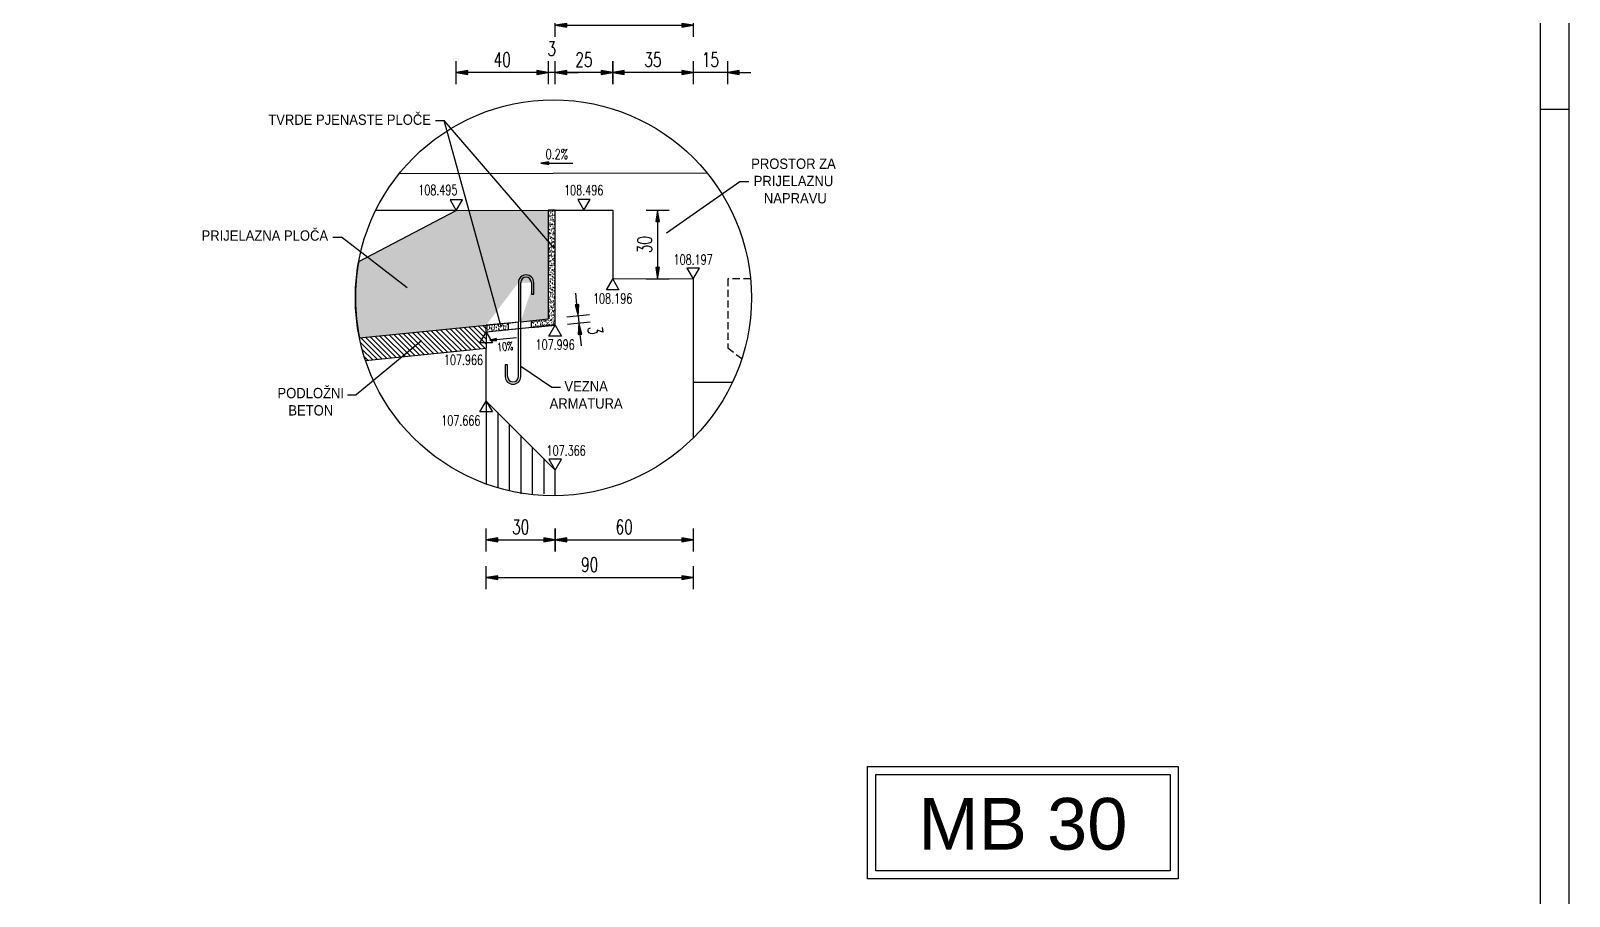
# Model space of a CAD drawing. Extents: x 4294 to 9958, y 64482 to 68154.
# Drawn here: x 8620 to 9958, y 65282 to 66035 of the extents above; entities that cross this region are included whole.
import ezdxf
from ezdxf.enums import TextEntityAlignment as Align

# ---------------------------------------------------------------- set-up
doc = ezdxf.new("R2010")
doc.units = 0
doc.header["$LTSCALE"] = 50
doc.header["$PDMODE"] = 34
doc.header["$PDSIZE"] = 5
doc.linetypes.add('HIDDEN2', pattern=[0.1875, 0.125, -0.0625])
doc.layers.get('DEFPOINTS').update_dxf_attribs({"linetype": 'CONTINUOUS'})
for name, color, linetype in [('BETON', 7, 'CONTINUOUS'), ('BETON tan', 40, 'CONTINUOUS'), ('BETON TANKO', 40, 'CONTINUOUS'), ('FILE', 8, 'CONTINUOUS'), ('KOTE', 4, 'CONTINUOUS'), ('NEVIDLJIVO', 9, 'HIDDEN2'), ('NIVELETA', 4, 'CONTINUOUS'), ('POM', 9, 'CONTINUOUS'), ('TANKO', 8, 'CONTINUOUS'), ('TEKST', 7, 'CONTINUOUS')]:
    doc.layers.add(name, color=color, linetype=linetype)
doc.styles.add('KOTE', font='romans.shx', dxfattribs={"width": 0.7})
doc.styles.add('NASLOV', font='ARIAL.TTF')
doc.styles.get("Standard").update_dxf_attribs({"font": 'romans.shx', "width": 0.9})
doc.dimstyles.new('M50', dxfattribs={"dimscale": 100, "dimtxt": 0.125, "dimasz": 0.1, "dimexe": 0.4, "dimexo": 2, "dimgap": 0.05, "dimtad": 1, "dimdec": 1, "dimrnd": 0.01, "dimdsep": 46, "dimtxsty": 'KOTE', "dimblk1": 'S', "dimblk2": 'S', "dimsah": 1, "dimcen": 0.4, "dimdle": 0.4, "dimse1": 1, "dimse2": 1, "dimclrd": 8, "dimclre": 251, "dimclrt": 4, "dimadec": 0, "dimazin": 0, "dimtfac": 1, "dimtdec": 1, "dimtmove": 2, "dimatfit": 3, "dimldrblk": 'S', "dimfxl": 0, "dimtvp": 1, "dimtolj": 1, "dimtzin": 4, "dimarcsym": 0})
pattern_1 = [(37.50000000000001, (-1749.329521273117, -2018.587028336326), (-0.09600187775904274, 2.936479423976054), [0, -2.31648, 0, -2.5908, 0, -2.4765]), (7.499999999999999, (-1749.329521273117, -2018.587028336326), (2.697139698828016, 4.300950603410126), [0, -1.24968, 0, -2.08788, 0, -0.8001]), (327.5, (-1751.204041273115, -2018.587028336326), (4.745954221448748, 0.008623108071274145), [0, -0.7619999999999987, 0, -2.743199999999995, 0, -3.581399999999995]), (317.5, (-1751.204041273115, -2018.587028336326), (4.581338714833783, 1.337575939543297), [0, -0.3809999999999999, 0, -1.79832, 0, -2.0574])]

# ---------------------------------------------------------------- blocks, each defined once
blk = doc.blocks.new('STR')
at = {"layer": 'KOTE', "color": 9}
blk.add_lwpolyline([(-1, 0.1666666666666679), (-1, -0.1666666666666679), (0, 0)], close=True, dxfattribs=at)
at = {"layer": 'KOTE', "color": 9, "linetype": 'ByBlock'}
blk.add_solid([(-1, 0.1666666666666679), (-1, -0.1666666666666679), (0, 0)], dxfattribs=at)
blk = doc.blocks.new('S')
at = {"layer": 'KOTE', "color": 9}
blk.add_line((0, 0.9999999999999956), (0, -0.9999999999999964), dxfattribs=at)
blk.add_lwpolyline([(-1, 0.1666666666666679), (-1, -0.1666666666666679), (0, 0)], close=True, dxfattribs=at)
at = {"layer": 'KOTE', "color": 9, "linetype": 'ByBlock'}
blk.add_solid([(-1, 0.1666666666666679), (-1, -0.1666666666666679), (0, 0)], dxfattribs=at)
blk = doc.blocks.new('*D567')
at = {"layer": 'DEFPOINTS', "color": 0}
for p in [(9069.809610654753, 65784.07312075459), (9096.376980172801, 65780.69993233374), (9070.406632968876, 65778.10289761335)]:
    blk.add_point(p, dxfattribs=at)
at = {"layer": 'POM', "color": 8, "lineweight": -2}
for p, q in [((9094.78492066847, 65796.62052737708), (9093.78988347826, 65806.57089927918)), ((9095.779957858678, 65786.67015547497), (9096.376980172801, 65780.69993233374)), ((9097.37201736301, 65770.74956043164), (9098.367054553219, 65760.79918852953))]:
    blk.add_line(p, q, dxfattribs=at)
at = {"layer": 'POM', "color": 8, "lineweight": -2, "xscale": 10, "yscale": 10, "zscale": 10}
for p, rotation in [((9095.779957858678, 65786.67015547497), 275.7105931374927), ((9096.376980172801, 65780.69993233374), 95.71059313749272)]:
    blk.add_blockref('S', p, dxfattribs=dict(at, rotation=rotation))
at = {"layer": 'POM', "color": 4, "insert": (9110.7073979245, 65774.17462778314), "char_height": 12.5, "attachment_point": 5, "rotation": 275.7105931374927, "style": 'KOTE'}
blk.add_mtext('\\A1;{\\fRomanS|b0|i0|c238|p2;3}', dxfattribs=at)
blk = doc.blocks.new('*D568')
at = {"layer": 'DEFPOINTS', "color": 0}
for p in [(9015.80963065469, 65640.52144713428), (9075.80963065469, 65630.29358983035), (9075.80963065469, 65591.89314309406)]:
    blk.add_point(p, dxfattribs=at)
at = {"layer": 'POM', "color": 8, "lineweight": -2}
blk.add_line((9025.80963065469, 65591.89314309406), (9065.80963065469, 65591.89314309406), dxfattribs=at)
at = {"layer": 'POM', "color": 8, "lineweight": -2, "xscale": 10, "yscale": 10, "zscale": 10, "rotation": 180}
blk.add_blockref('S', (9015.80963065469, 65591.89314309406), dxfattribs=at)
at = {"layer": 'POM', "color": 8, "lineweight": -2, "xscale": 10, "yscale": 10, "zscale": 10}
blk.add_blockref('S', (9075.80963065469, 65591.89314309406), dxfattribs=at)
at = {"layer": 'POM', "color": 4, "insert": (9045.80963065469, 65603.20063323861), "char_height": 12.5, "attachment_point": 5, "style": 'KOTE'}
blk.add_mtext('\\A1;{\\fRomanS|b0|i0|c238|p2;30}', dxfattribs=at)
blk = doc.blocks.new('*D569')
at = {"layer": 'DEFPOINTS', "color": 0}
for p in [(9195.80963065469, 65680.47305891218), (9075.80963065469, 65630.29358983035), (9195.80963065469, 65591.89314309406)]:
    blk.add_point(p, dxfattribs=at)
at = {"layer": 'POM', "color": 8, "lineweight": -2}
blk.add_line((9085.80963065469, 65591.89314309406), (9185.80963065469, 65591.89314309406), dxfattribs=at)
at = {"layer": 'POM', "color": 8, "lineweight": -2, "xscale": 10, "yscale": 10, "zscale": 10, "rotation": 180}
blk.add_blockref('S', (9075.80963065469, 65591.89314309406), dxfattribs=at)
at = {"layer": 'POM', "color": 8, "lineweight": -2, "xscale": 10, "yscale": 10, "zscale": 10}
blk.add_blockref('S', (9195.80963065469, 65591.89314309406), dxfattribs=at)
at = {"layer": 'POM', "color": 4, "insert": (9135.80963065469, 65603.20063323861), "char_height": 12.5, "attachment_point": 5, "style": 'KOTE'}
blk.add_mtext('\\A1;{\\fRomanS|b0|i0|c238|p2;60}', dxfattribs=at)
blk = doc.blocks.new('*D570')
at = {"layer": 'DEFPOINTS', "color": 0}
for p in [(9195.80963065469, 65680.47305891218), (9015.80963065469, 65640.52144713428), (9195.80963065469, 65559.03559191198)]:
    blk.add_point(p, dxfattribs=at)
at = {"layer": 'POM', "color": 8, "lineweight": -2}
blk.add_line((9025.80963065469, 65559.03559191198), (9185.80963065469, 65559.03559191198), dxfattribs=at)
at = {"layer": 'POM', "color": 8, "lineweight": -2, "xscale": 10, "yscale": 10, "zscale": 10, "rotation": 180}
blk.add_blockref('S', (9015.80963065469, 65559.03559191198), dxfattribs=at)
at = {"layer": 'POM', "color": 8, "lineweight": -2, "xscale": 10, "yscale": 10, "zscale": 10}
blk.add_blockref('S', (9195.80963065469, 65559.03559191198), dxfattribs=at)
at = {"layer": 'POM', "color": 4, "insert": (9105.80963065469, 65570.34308205653), "char_height": 12.5, "attachment_point": 5, "style": 'KOTE'}
blk.add_mtext('\\A1;{\\fRomanS|b0|i0|c238|p2;90}', dxfattribs=at)
blk = doc.blocks.new('*D571')
at = {"layer": 'DEFPOINTS', "color": 0}
for p in [(9195.809610654753, 65998.44952467957), (9195.809610654753, 65818.88319538193), (9225.809610654753, 65818.94319538193)]:
    blk.add_point(p, dxfattribs=at)
at = {"layer": 'POM', "color": 8, "lineweight": -2}
for p, q in [((9185.809610654753, 65998.44952467957), (9175.809610654753, 65998.44952467957)), ((9225.809610654753, 65998.44952467957), (9195.809610654753, 65998.44952467957)), ((9235.809610654753, 65998.44952467957), (9245.809610654753, 65998.44952467957))]:
    blk.add_line(p, q, dxfattribs=at)
at = {"layer": 'POM', "color": 8, "lineweight": -2, "xscale": 10, "yscale": 10, "zscale": 10}
blk.add_blockref('S', (9195.809610654753, 65998.44952467957), dxfattribs=at)
at = {"layer": 'POM', "color": 8, "lineweight": -2, "xscale": 10, "yscale": 10, "zscale": 10, "rotation": 180}
blk.add_blockref('S', (9225.809610654753, 65998.44952467957), dxfattribs=at)
at = {"layer": 'POM', "color": 4, "insert": (9210.809610654753, 66009.75701482412), "char_height": 12.5, "attachment_point": 5, "style": 'KOTE'}
blk.add_mtext('\\A1;{\\fRomanS|b0|i0|c238|p2;15}', dxfattribs=at)
blk = doc.blocks.new('*D572')
at = {"layer": 'DEFPOINTS', "color": 0}
for p in [(9125.809630654687, 65998.44952467957), (9125.809630654687, 65878.74319542194), (9195.809610654753, 65818.88319538193)]:
    blk.add_point(p, dxfattribs=at)
at = {"layer": 'POM', "color": 8, "lineweight": -2}
blk.add_line((9185.809610654753, 65998.44952467957), (9135.809630654687, 65998.44952467957), dxfattribs=at)
at = {"layer": 'POM', "color": 8, "lineweight": -2, "xscale": 10, "yscale": 10, "zscale": 10, "rotation": 180}
blk.add_blockref('S', (9125.809630654687, 65998.44952467957), dxfattribs=at)
at = {"layer": 'POM', "color": 8, "lineweight": -2, "xscale": 10, "yscale": 10, "zscale": 10}
blk.add_blockref('S', (9195.809610654753, 65998.44952467957), dxfattribs=at)
at = {"layer": 'POM', "color": 4, "insert": (9160.80962065472, 66009.75701482412), "char_height": 12.5, "attachment_point": 5, "style": 'KOTE'}
blk.add_mtext('\\A1;{\\fRomanS|b0|i0|c238|p2;35}', dxfattribs=at)
blk = doc.blocks.new('*D573')
at = {"layer": 'DEFPOINTS', "color": 0}
for p in [(9075.809610654753, 65998.44952467957), (9075.809610654753, 65878.64319538194), (9125.809630654687, 65878.74319542194)]:
    blk.add_point(p, dxfattribs=at)
at = {"layer": 'POM', "color": 8, "lineweight": -2}
blk.add_line((9115.809630654687, 65998.44952467957), (9085.809610654753, 65998.44952467957), dxfattribs=at)
at = {"layer": 'POM', "color": 8, "lineweight": -2, "xscale": 10, "yscale": 10, "zscale": 10, "rotation": 180}
blk.add_blockref('S', (9075.809610654753, 65998.44952467957), dxfattribs=at)
at = {"layer": 'POM', "color": 8, "lineweight": -2, "xscale": 10, "yscale": 10, "zscale": 10}
blk.add_blockref('S', (9125.809630654687, 65998.44952467957), dxfattribs=at)
at = {"layer": 'POM', "color": 4, "insert": (9100.80962065472, 66009.75701482412), "char_height": 12.5, "attachment_point": 5, "style": 'KOTE'}
blk.add_mtext('\\A1;{\\fRomanS|b0|i0|c238|p2;25}', dxfattribs=at)
blk = doc.blocks.new('*D574')
at = {"layer": 'DEFPOINTS', "color": 0}
for p in [(9069.809610654753, 65998.44952467957), (9069.809610654753, 65878.63119538195), (9075.809610654753, 65878.64319538194)]:
    blk.add_point(p, dxfattribs=at)
at = {"layer": 'POM', "color": 8, "lineweight": -2}
for p, q in [((9059.809610654753, 65998.44952467957), (9049.809610654753, 65998.44952467957)), ((9075.809610654753, 65998.44952467957), (9069.809610654753, 65998.44952467957)), ((9085.809610654753, 65998.44952467957), (9095.809610654753, 65998.44952467957))]:
    blk.add_line(p, q, dxfattribs=at)
at = {"layer": 'POM', "color": 8, "lineweight": -2, "xscale": 10, "yscale": 10, "zscale": 10}
blk.add_blockref('S', (9069.809610654753, 65998.44952467957), dxfattribs=at)
at = {"layer": 'POM', "color": 8, "lineweight": -2, "xscale": 10, "yscale": 10, "zscale": 10, "rotation": 180}
blk.add_blockref('S', (9075.809610654753, 65998.44952467957), dxfattribs=at)
at = {"layer": 'POM', "color": 4, "insert": (9072.809610654753, 66019.12329871226), "char_height": 12.5, "attachment_point": 5, "style": 'KOTE'}
blk.add_mtext('\\A1;{\\fRomanS|b0|i0|c238|p2;3}', dxfattribs=at)
blk = doc.blocks.new('*D575')
at = {"layer": 'DEFPOINTS', "color": 0}
for p in [(8989.809610654753, 65998.44952467957), (8989.809610654753, 65878.47119538195), (9069.809610654753, 65878.63119538195)]:
    blk.add_point(p, dxfattribs=at)
at = {"layer": 'POM', "color": 8, "lineweight": -2}
blk.add_line((9059.809610654753, 65998.44952467957), (8999.809610654753, 65998.44952467957), dxfattribs=at)
at = {"layer": 'POM', "color": 8, "lineweight": -2, "xscale": 10, "yscale": 10, "zscale": 10, "rotation": 180}
blk.add_blockref('S', (8989.809610654753, 65998.44952467957), dxfattribs=at)
at = {"layer": 'POM', "color": 8, "lineweight": -2, "xscale": 10, "yscale": 10, "zscale": 10}
blk.add_blockref('S', (9069.809610654753, 65998.44952467957), dxfattribs=at)
at = {"layer": 'POM', "color": 4, "insert": (9029.809610654753, 66009.75701482412), "char_height": 12.5, "attachment_point": 5, "style": 'KOTE'}
blk.add_mtext('\\A1;{\\fRomanS|b0|i0|c238|p2;40}', dxfattribs=at)
blk = doc.blocks.new('*D576')
at = {"layer": 'DEFPOINTS', "color": 0}
for p in [(9195.809610654753, 66039.5679953844), (9075.809610654753, 65878.64319538194), (9195.809610654753, 65818.88319538193)]:
    blk.add_point(p, dxfattribs=at)
at = {"layer": 'POM', "color": 8, "lineweight": -2}
blk.add_line((9085.809610654753, 66039.5679953844), (9185.809610654753, 66039.5679953844), dxfattribs=at)
at = {"layer": 'POM', "color": 8, "lineweight": -2, "xscale": 10, "yscale": 10, "zscale": 10, "rotation": 180}
blk.add_blockref('S', (9075.809610654753, 66039.5679953844), dxfattribs=at)
at = {"layer": 'POM', "color": 8, "lineweight": -2, "xscale": 10, "yscale": 10, "zscale": 10}
blk.add_blockref('S', (9195.809610654753, 66039.5679953844), dxfattribs=at)
at = {"layer": 'POM', "color": 4, "insert": (9135.809610654753, 66050.87548552894), "char_height": 12.5, "attachment_point": 5, "style": 'KOTE'}
blk.add_mtext('\\A1;{\\fRomanS|b0|i0|c238|p2;60}', dxfattribs=at)
blk = doc.blocks.new('*D577')
at = {"layer": 'DEFPOINTS', "color": 0}
for p in [(9125.809630654687, 65878.74319542194), (9125.809630654687, 65818.74319542194), (9164.891292736374, 65818.74319542194)]:
    blk.add_point(p, dxfattribs=at)
at = {"layer": 'POM', "color": 8, "lineweight": -2}
blk.add_line((9164.891292736374, 65868.74319542194), (9164.891292736374, 65828.74319542194), dxfattribs=at)
at = {"layer": 'POM', "color": 8, "lineweight": -2, "xscale": 10, "yscale": 10, "zscale": 10}
for p, rotation in [((9164.891292736374, 65878.74319542194), 90), ((9164.891292736374, 65818.74319542194), 270)]:
    blk.add_blockref('S', p, dxfattribs=dict(at, rotation=rotation))
at = {"layer": 'POM', "color": 4, "insert": (9153.583802591816, 65848.74319542194), "char_height": 12.5, "attachment_point": 5, "rotation": 90, "style": 'KOTE'}
blk.add_mtext('\\A1;{\\fRomanS|b0|i0|c238|p2;30}', dxfattribs=at)
blk = doc.blocks.new('GKOT')
at = {"layer": 'TANKO'}
blk.add_lwpolyline([(0, 0), (0.1546695166034624, 0.2678954611328663), (-0.1546695166034624, 0.2678954611328663)], close=True, dxfattribs=at)
at = {"layer": 'KOTE', "style": 'KOTE', "width": 0.7}
blk.add_attdef('KOTA', text='', height=0.25, dxfattribs=at).set_placement((0, 0.4819100078748306), align=Align.MIDDLE)

msp = doc.modelspace()

# ---------------------------------------------------------------- hatches: boundary and pattern name
at = {"layer": 'BETON tan'}
h = msp.add_hatch(dxfattribs=at)
h.set_pattern_fill('DOTS', color=256, style=0)
h.set_pattern_definition([(0, (0, 0), (0.79375, 1.5875), [0, -1.5875])])
edge = h.paths.add_edge_path()
edge.add_line((8904.994119768315, 65834.02950073211), (8989.809630654687, 65878.47119542194))
edge.add_line((8989.809630654687, 65878.47119542194), (9069.809630654687, 65878.63119542194))
edge.add_arc((9074.292369817185, 65802.49670431699), 172.2097985579416, 169.4492214996788, 191.672214495894)
edge.add_line((8905.643691333473, 65767.65652686244), (9015.809630654687, 65778.67312079458))
edge.add_line((9034.80961065475, 65780.57312075459), (9043.809610654753, 65781.4731207546))
edge.add_line((9015.809630654687, 65778.67312079458), (9043.809610654753, 65781.47311879459))
edge.add_line((9043.809610654753, 65815.73667215132), (9043.809610654753, 65781.4731207546))
edge.add_line((9045.809610654753, 65781.6731207546), (9045.809610654753, 65815.73667215132))
edge.add_arc((9050.481557458435, 65815.73667215132), 6.671946803682658, 7.016477563892661e-15, 180)
edge.add_arc((9050.481557458435, 65815.73667215132), 4.671946803682658, 7.016477563892661e-15, 180)
edge.add_line((9055.153504262118, 65815.73667215132), (9055.153504262118, 65805.5933290108))
edge.add_line((9055.153504262118, 65805.5933290108), (9057.153504262118, 65805.5933290108))
edge.add_line((9057.153504262118, 65805.5933290108), (9057.153504262118, 65815.73667215132))
edge.add_line((9045.809610654753, 65781.6731207546), (9069.809630654687, 65784.07312079458))
edge.add_line((9069.809630654687, 65878.63119542194), (9069.809630654687, 65784.07312079458))
h = msp.add_hatch(dxfattribs=at)
h.set_pattern_fill('AR-SAND', color=256, scale=0.06, style=0)
h.set_pattern_definition(pattern_1)
h.paths.add_polyline_path([(9075.809610654753, 65878.64319538194), (9069.809610654753, 65878.63119538195), (9069.809610654753, 65784.07312075459), (9054.80961065475, 65782.57312075459), (9054.80961065475, 65776.54319538194), (9075.809610654753, 65778.64319538194)])
h = msp.add_hatch(dxfattribs=at)
h.set_pattern_fill('AR-SAND', color=256, scale=0.06, style=0)
h.set_pattern_definition(pattern_1)
h.paths.add_polyline_path([(9034.80961065475, 65774.54319538194), (9015.809610654753, 65772.64319538194), (9015.809610654753, 65778.6731207546), (9034.80961065475, 65780.57312075459)])
at = {"layer": 'POM'}
h = msp.add_hatch(dxfattribs=at)
h.set_pattern_fill('ANSI31', color=256, angle=90, style=0)
h.set_pattern_definition([(135, (-1749.329521273117, -2018.587028336326), (-2.245064030267288, -2.245064030267288), [])])
edge = h.paths.add_edge_path()
edge.add_arc((9074.292349816056, 65802.49670427674), 172.2097985567197, 191.6722144960687, 198.4196076738531)
edge.add_line((8910.905214826082, 65748.08292992947), (9015.809610654753, 65758.57336951233))
edge.add_line((9015.809610654753, 65758.57336951233), (9015.809610654753, 65772.64319538194))
edge.add_line((9015.809610654753, 65772.64319538194), (9015.809610654753, 65778.6731207546))
edge.add_line((9015.809610654753, 65778.6731207546), (8905.643671333535, 65767.65652682247))

# ---------------------------------------------------------------- linework, layer by layer
at = {"layer": 'BETON'}
for p, q in [((9075.809630654687, 65878.64319542193), (9125.809630654687, 65878.74319542194)), ((9075.809630654687, 65778.64319542193), (9075.809630654687, 65878.64319542193)), ((9125.809630654687, 65878.74319542194), (9125.809630654687, 65818.74319542194)), ((9195.809630654687, 65818.88319542192), (9125.809630654687, 65818.74319542194)), ((9195.809630654687, 65818.88319542192), (9195.809630654687, 65680.47305891218)), ((9034.80961065475, 65774.54319538194), (9015.809610654753, 65772.64319538194)), ((9075.809630654687, 65778.64319542193), (9015.809630654687, 65772.64319542193)), ((9015.809630654687, 65772.64319542193), (9015.809630654687, 65758.57336955232)), ((9043.809610654753, 65775.44319538194), (9034.80961065475, 65774.54319538194)), ((9054.80961065475, 65776.54319538194), (9075.809610654753, 65778.64319538194)), ((9015.809630654687, 65712.64319542193), (9015.809630654687, 65758.57336955232)), ((9075.809630654687, 65652.64319542193), (9015.809630654687, 65712.64319542193)), ((9075.80963065469, 65630.29358983037), (9075.809630654687, 65652.64319542193))]:
    msp.add_line(p, q, dxfattribs=at)
for points in [[(4294.493515867072, 64481.60529081929), (9957.598553478885, 64481.60529081929), (9957.598553478885, 68153.8261089072), (4294.493515867072, 68153.8261089072)], [(4419.493515867072, 64506.60529081929), (9932.598553478885, 64506.60529081929), (9932.598553478885, 68128.8261089072), (4419.493515867072, 68128.8261089072)], [(9347.519693140035, 65394.70782804364), (9617.677413817735, 65394.70782804364), (9617.677413817735, 65297.101116564), (9347.519693140035, 65297.101116564)], [(9354.519693140006, 65387.70782804364), (9610.677413817764, 65387.70782804364), (9610.677413817764, 65304.10111656399), (9354.519693140006, 65304.10111656399)]]:
    msp.add_lwpolyline(points, close=True, dxfattribs=at)
at = {"layer": 'BETON tan'}
for p, q in [((8904.994119768315, 65834.02950073211), (8989.809630654687, 65878.47119542194)), ((9075.809610654753, 65878.64319538194), (9069.809610654753, 65878.63119538195)), ((9034.80961065475, 65780.57312075459), (9015.809610654753, 65778.6731207546)), ((9034.80961065475, 65780.57312075459), (9034.80961065475, 65774.54319538194)), ((9054.80961065475, 65782.57312075459), (9069.809610654753, 65784.07312075459)), ((9054.80961065475, 65782.57312075459), (9054.80961065475, 65776.54319538194))]:
    msp.add_line(p, q, dxfattribs=at)
msp.add_circle((9074.292369817122, 65802.49670431699), 172.2097985578789, dxfattribs=at)
msp.add_arc((9074.292369817185, 65802.49670431699), 172.2097985579416, 169.4492214996788, 191.672214495894, dxfattribs=at)
at = {"layer": 'BETON TANKO'}
for p, q in [((8989.809630654687, 65878.47119542194), (8919.67870809244, 65878.3309335768)), ((8989.809630654687, 65878.47119542194), (9069.809630654687, 65878.63119542194)), ((9069.809630654687, 65878.63119542194), (9069.809630654687, 65784.07312079458)), ((9015.809630654687, 65778.67312079458), (9043.809610654753, 65781.47311879459)), ((9034.80961065475, 65780.57312075459), (9043.809610654753, 65781.4731207546)), ((9045.809610654753, 65781.6731207546), (9069.809630654687, 65784.07312079458)), ((8905.643691333473, 65767.65652686244), (9015.809630654687, 65778.67312079458)), ((9195.809630654687, 65729.22320082478), (9230.135908038388, 65729.22320082478)), ((9015.809630654687, 65712.64319542193), (9015.809630654687, 65640.52144713429))]:
    msp.add_line(p, q, dxfattribs=at)
at = {"layer": 'FILE'}
msp.add_line((9932.598553478885, 65966.6052908193), (9957.598553478885, 65966.6052908193), dxfattribs=at)
at = {"layer": 'NEVIDLJIVO'}
for p, q in [((9245.711204316642, 65818.98299856923), (9225.809750654327, 65818.94319566191)), ((9225.809750654327, 65818.94319566191), (9225.809750654327, 65758.94319566191)), ((9225.809750654327, 65758.94319566191), (9238.194549243559, 65749.6545781428))]:
    msp.add_line(p, q, dxfattribs=at)
at = {"layer": 'NIVELETA'}
msp.add_line((8940.258362691522, 65910.62209288601), (9207.892804850675, 65911.15736177031), dxfattribs=at)
at = {"layer": 'POM'}
for p, q in [((8971.812633836216, 65956.62245337473), (8979.391094053663, 65956.62245337473)), ((9028.829650416992, 65777.38802554508), (8979.391094053663, 65956.62245337473)), ((9074.88847340857, 65845.80603890633), (8979.391094053663, 65956.62245337473)), ((9172.662178501016, 65858.99660811407), (9236.504007373072, 65903.7122775251)), ((9236.504007373072, 65903.7122775251), (9244.082467590519, 65903.7122775251)), ((8882.429820151014, 65855.33761294668), (8890.00828036846, 65855.33761294668)), ((8947.232820169032, 65811.30370249841), (8890.00828036846, 65855.33761294668)), ((9043.809610654753, 65815.73667215132), (9043.809610654753, 65781.4731207546)), ((9045.809610654753, 65781.6731207546), (9045.809610654753, 65815.73667215132)), ((9055.153504262118, 65815.73667215132), (9055.153504262118, 65805.5933290108)), ((9057.153504262118, 65805.5933290108), (9057.153504262118, 65815.73667215132)), ((9055.153504262118, 65805.5933290108), (9057.153504262118, 65805.5933290108)), ((9043.809610654753, 65733.95079168216), (9043.809610654753, 65781.4731207546)), ((9045.809610654753, 65733.95079168216), (9045.809610654753, 65781.6731207546)), ((9015.809610654753, 65772.64319538194), (9015.809610654753, 65778.6731207546)), ((9015.809630654687, 65772.64319542193), (9015.809630654687, 65778.67312079458)), ((8959.690015244727, 65764.9970508798), (8902.812146391007, 65718.02828645107)), ((8910.905234826016, 65748.08292996947), (9015.809630654687, 65758.57336955232)), ((9034.465717047395, 65744.0941348227), (9032.465717047395, 65744.0941348227)), ((9032.465717047395, 65744.0941348227), (9032.465717047387, 65733.95079168219)), ((9034.465717047387, 65733.95079168219), (9034.465717047395, 65744.0941348227)), ((9045.809610654753, 65743.05310733525), (9072.901662845601, 65724.77349363903)), ((8895.23368617356, 65718.02828645107), (8902.812146391007, 65718.02828645107)), ((9072.901662845601, 65724.77349363903), (9080.480123063047, 65724.77349363903)), ((9025.809630654687, 65702.64319542196), (9025.809630654687, 65637.25252522842)), ((9035.809630654687, 65692.64319542196), (9035.809630654687, 65634.64172671459)), ((9045.809630654687, 65682.64319542193), (9045.809630654687, 65631.92624217586)), ((9055.809630654687, 65672.64319542196), (9055.809630654687, 65631.92624217586)), ((9065.809630654687, 65662.64319542196), (9065.809630654687, 65631.92624217586))]:
    msp.add_line(p, q, dxfattribs=at)
for centre, radius, start, end in [((9050.481557458435, 65815.73667215132), 6.671946803682658, 7.016477563892661e-15, 180), ((9050.481557458435, 65815.73667215132), 4.671946803682658, 7.016477563892661e-15, 180), ((9039.13766385107, 65733.95079168217), 6.671946803682658, 180, 7.016477563892661e-15), ((9039.13766385107, 65733.95079168217), 4.671946803682658, 180, 7.016477563892661e-15)]:
    msp.add_arc(centre, radius, start, end, dxfattribs=at)
at = {"layer": 'TANKO'}
for p, q in [((9063.201122153101, 65919.6179959049), (9091.201066153268, 65919.6739957929)), ((9018.999234981919, 65765.56276214505), (9042.084097794788, 65767.87124842634))]:
    msp.add_line(p, q, dxfattribs=at)

# ---------------------------------------------------------------- block references
at = {"layer": 'KOTE'}
for p, xscale, yscale, zscale, rotation in [((9063.201122153101, 65919.6179959049), 7.000000000000549, 7, 7, 180.1145914062182), ((9018.999234981919, 65765.56276214505), 5.800000000000288, 5.80000000000291, 5.8, 185.7105931374889)]:
    msp.add_blockref('STR', p, dxfattribs=dict(at, xscale=xscale, yscale=yscale, zscale=zscale, rotation=rotation))
at = {"layer": 'POM'}
ref = msp.add_blockref('GKOT', (8989.809630654687, 65878.47119542194), dxfattribs=dict(at, xscale=35, yscale=35, zscale=35))
ref.add_attrib('KOTA', '108.495', dxfattribs={"layer": 'KOTE', "height": 8.75, "style": 'KOTE', "width": 0.7}).set_placement((8973.818091736492, 65896.30902102678), align=Align.MIDDLE)
ref = msp.add_blockref('GKOT', (9100.809630654694, 65878.69319542193), dxfattribs=dict(at, xscale=35, yscale=35, zscale=35))
ref.add_attrib('KOTA', '108.496', dxfattribs={"layer": 'KOTE', "height": 8.75, "style": 'KOTE', "width": 0.7}).set_placement((9100.606224856572, 65896.17606435451), align=Align.MIDDLE)
at = {"layer": 'POM', "xscale": 35, "yscale": 35, "zscale": 35}
msp.add_blockref('GKOT', (9195.809630654687, 65818.88319542192), dxfattribs=at).add_auto_attribs({'KOTA': '108.197'})
at = {"layer": 'POM'}
ref = msp.add_blockref('GKOT', (9125.809630654687, 65818.74319542194), dxfattribs=dict(at, xscale=-35, yscale=35, zscale=35, rotation=180))
ref.add_attrib('KOTA', '108.196', dxfattribs={"layer": 'KOTE', "height": 8.75, "style": 'KOTE', "width": 0.7}).set_placement((9125.809630654687, 65801.87634514632), align=Align.MIDDLE)
ref = msp.add_blockref('GKOT', (9015.809630654687, 65772.64319958212), dxfattribs=dict(at, xscale=-35, yscale=35, zscale=35, rotation=180))
ref.add_attrib('KOTA', '107.966', dxfattribs={"layer": 'KOTE', "height": 8.75, "style": 'KOTE', "width": 0.7}).set_placement((8996.086177350333, 65748.47438720826), align=Align.MIDDLE)
ref = msp.add_blockref('GKOT', (9075.809630654687, 65778.64319542193), dxfattribs=dict(at, xscale=-35, yscale=35, zscale=35, rotation=180))
ref.add_attrib('KOTA', '107.996', dxfattribs={"layer": 'KOTE', "height": 8.75, "style": 'KOTE', "width": 0.7}).set_placement((9075.809630654687, 65761.77634514631), align=Align.MIDDLE)
ref = msp.add_blockref('GKOT', (9015.809630654687, 65712.64319542193), dxfattribs=dict(at, xscale=-35, yscale=35, zscale=35, rotation=180))
ref.add_attrib('KOTA', '107.666', dxfattribs={"layer": 'KOTE', "height": 8.75, "style": 'KOTE', "width": 0.7}).set_placement((8993.81290767976, 65695.74323689177), align=Align.MIDDLE)
ref = msp.add_blockref('GKOT', (9075.809630654687, 65652.64319542193), dxfattribs=dict(at, xscale=35, yscale=35, zscale=35))
ref.add_attrib('KOTA', '107.366', dxfattribs={"layer": 'KOTE', "height": 8.75, "style": 'KOTE', "width": 0.7}).set_placement((9085.33722495657, 65669.63918787199), align=Align.MIDDLE)

# ---------------------------------------------------------------- texts
at = {"layer": 'KOTE', "style": 'KOTE', "width": 0.7}
for s, height, rotation, p in [('0.2%', 8.75, 0.1145914061585529, (9077.185344184685, 65927.52098009894)), ('10%', 7.249999999999999, 5.710593137572256, (9032.289361643303, 65760.13543089214))]:
    msp.add_text(s, height=height, rotation=rotation, dxfattribs=at).set_placement(p, align=Align.MIDDLE)
at = {"layer": 'TEKST', "style": 'NASLOV'}
msp.add_text('MB 30', height=45, dxfattribs=at).set_placement((9482.598553478885, 65344.91693167889), align=Align.MIDDLE)
at = {"layer": 'TEKST', "char_height": 9, "attachment_point": 5}
for s, insert in [('{\\fArial|b0|i0|c238|p34;TVRDE PJENASTE PLOČE}', (8897.0614383912, 65957.40588483952)), ('{\\fArial|b0|i0|c238|p34;PROSTOR ZA\\PPRIJELAZNU\\P NAPRAVU}', (9283.048767024682, 65904.06715004361)), ('{\\fArial|b0|i0|c238|p34;PRIJELAZNA PLOČA}', (8823.343402596678, 65856.60284283622)), ('{\\fArial|b0|i0|c238|p34;PODLOŽNI\\PBETON}', (8863.281806223822, 65712.04019836982)), ('{\\fArial|b0|i0|c238|p34;VEZNA\\PARMATURA}', (9102.72918897356, 65718.00732094671))]:
    msp.add_mtext(s, dxfattribs=dict(at, insert=insert))

# ---------------------------------------------------------------- dimensions: what is measured, and where the dimension line sits
at = {"layer": 'POM'}
for base, p1, p2, text, picture, middle in [((9195.809610654753, 66039.5679953844), (9075.809610654753, 65878.64319538194), (9195.809610654753, 65818.88319538193), '{\\fRomanS|b0|i0|c238|p2;60}', '*D576', (9135.809610654753, 66050.87548552894)), ((8989.809610654753, 65998.44952467957), (9069.809610654753, 65878.63119538195), (8989.809610654753, 65878.47119538195), '{\\fRomanS|b0|i0|c238|p2;40}', '*D575', (9029.809610654753, 66009.75701482412)), ((9075.809610654753, 65998.44952467957), (9125.809630654687, 65878.74319542194), (9075.809610654753, 65878.64319538194), '{\\fRomanS|b0|i0|c238|p2;25}', '*D573', (9100.80962065472, 66009.75701482412)), ((9125.809630654687, 65998.44952467957), (9195.809610654753, 65818.88319538193), (9125.809630654687, 65878.74319542194), '{\\fRomanS|b0|i0|c238|p2;35}', '*D572', (9160.80962065472, 66009.75701482412)), ((9195.809610654753, 65998.44952467957), (9225.809610654753, 65818.94319538193), (9195.809610654753, 65818.88319538193), '{\\fRomanS|b0|i0|c238|p2;15}', '*D571', (9210.809610654753, 66009.75701482412)), ((9195.80963065469, 65559.03559191198), (9015.80963065469, 65640.52144713428), (9195.80963065469, 65680.47305891218), '{\\fRomanS|b0|i0|c238|p2;90}', '*D570', (9105.80963065469, 65570.34308205653)), ((9195.80963065469, 65591.89314309406), (9075.80963065469, 65630.29358983035), (9195.80963065469, 65680.47305891218), '{\\fRomanS|b0|i0|c238|p2;60}', '*D569', (9135.80963065469, 65603.20063323861)), ((9075.80963065469, 65591.89314309406), (9015.80963065469, 65640.52144713428), (9075.80963065469, 65630.29358983035), '{\\fRomanS|b0|i0|c238|p2;30}', '*D568', (9045.80963065469, 65603.20063323861))]:
    dim = msp.add_linear_dim(base=base, p1=p1, p2=p2, text=text, dimstyle='M50', dxfattribs=at)
    dim.commit()
    dim.dimension.update_dxf_attribs({"geometry": picture, "text_midpoint": middle})
dim = msp.add_linear_dim(base=(9069.809610654753, 65998.44952467957), p1=(9075.809610654753, 65878.64319538194), p2=(9069.809610654753, 65878.63119538195), text='{\\fRomanS|b0|i0|c238|p2;3}', dimstyle='M50', dxfattribs=at)
dim.commit()
dim.dimension.update_dxf_attribs({"geometry": '*D574', "text_midpoint": (9072.809610654753, 66019.12329871226), "dimtype": 160})
dim = msp.add_linear_dim(base=(9164.891292736374, 65818.74319542194), p1=(9125.809630654687, 65878.74319542194), p2=(9125.809630654687, 65818.74319542194), angle=90, text='{\\fRomanS|b0|i0|c238|p2;30}', dimstyle='M50', dxfattribs=at)
dim.commit()
dim.dimension.update_dxf_attribs({"geometry": '*D577', "text_midpoint": (9153.583802591816, 65848.74319542194)})
dim = msp.add_linear_dim(base=(9096.376980172801, 65780.69993233374), p1=(9069.809610654753, 65784.07312075459), p2=(9070.406632968876, 65778.10289761335), angle=275.7105931374927, text='{\\fRomanS|b0|i0|c238|p2;3}', dimstyle='M50', dxfattribs=at)
dim.commit()
dim.dimension.update_dxf_attribs({"geometry": '*D567', "text_midpoint": (9110.7073979245, 65774.17462778314), "dimtype": 161})

doc.saveas('drawing.dxf')
